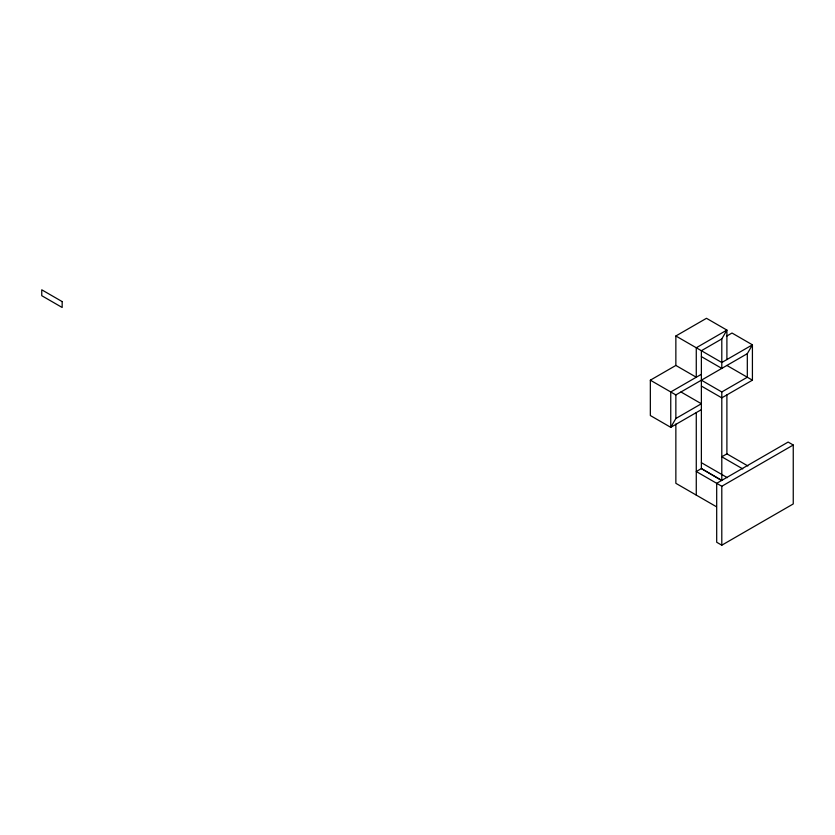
<?xml version="1.0" encoding="UTF-8"?>
<svg xmlns="http://www.w3.org/2000/svg" width="835" height="835" viewBox="0 0 835 835"><rect width="100%" height="100%" fill="white"/><g stroke="black" fill="none" stroke-linecap="round" stroke-linejoin="round"><path stroke-width="1.25" d="M650.34 380.186L675.859 394.913L675.859 418.492L670.755 427.332L650.34 415.538L650.34 380.186L675.859 365.448L696.275 377.232L696.275 347.767L726.899 330.086L726.899 359.551M701.379 356.608L721.795 368.392L721.795 338.927L726.899 330.086L706.483 318.302L675.859 335.983L675.859 365.448M701.379 380.186L721.795 391.97L747.315 377.232L747.315 353.664L752.418 344.824L732.003 333.029L726.46 336.234M721.795 338.927L701.379 350.71L701.379 468.581L721.555 480.511M701.379 374.289L670.755 391.97L670.755 427.332L701.379 409.651M675.421 395.174L747.315 353.664M675.859 418.492L701.379 403.754L680.963 391.97M675.859 335.983L721.795 362.505L752.418 344.824L752.418 380.186L721.795 397.857L701.379 386.073M747.868 465.951L726.899 453.854L721.795 456.797L742.764 468.905M721.795 391.97L721.795 480.365L701.379 468.581L696.275 471.524L721.795 486.262L793.25 445.013L793.25 503.943L721.795 545.192L716.691 542.249L716.691 483.319L788.146 442.059L793.25 445.013M726.899 365.448L752.418 380.186M701.379 462.684L727.316 477.662M716.378 506.709L675.859 483.319L675.859 424.013M726.899 394.913L726.899 453.854M721.795 486.262L721.795 545.192M696.275 412.594L696.275 495.103M62.166 301.592L41.75 289.808L41.75 295.694L62.166 307.489L62.166 301.592"/></g></svg>
